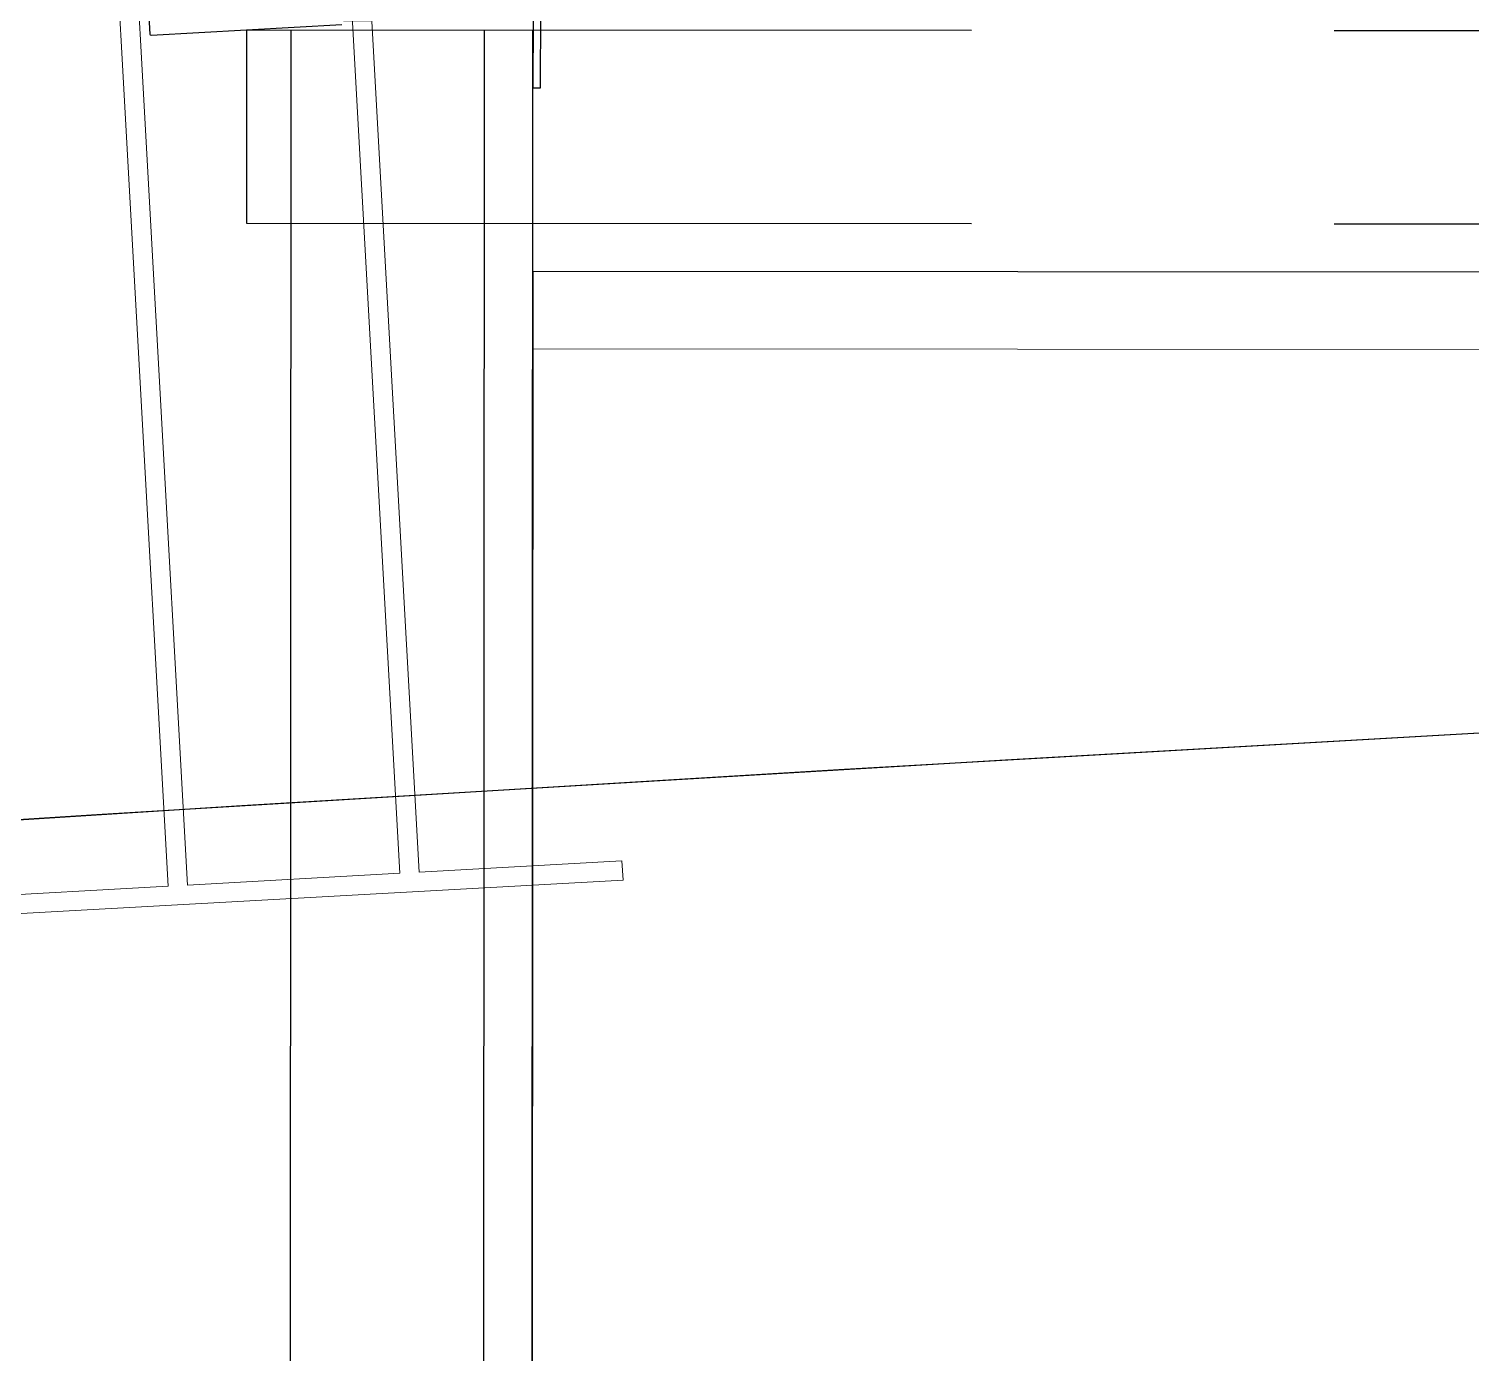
# Model space of a CAD drawing. Header units: millimetres. Extents: x 62878 to 70819, y -67946 to -61850.
# Drawn here: x 65421.25 to 65458.55, y -61911.43 to -61877.18 of the extents above; entities that cross this region are included whole.
import ezdxf

# ---------------------------------------------------------------- set-up
doc = ezdxf.new("R2010")
doc.units = ezdxf.units.MM
doc.linetypes.add('HIDDEN', pattern=[0.375, 0.25, -0.125])
doc.layers.add('alan hesabı1', color=7, linetype='Continuous', plot=False)
for name, color, linetype, lineweight in [('BA DÖŞ.-yeni', 11, 'Continuous', 30), ('Dog_dos_yeni', 63, 'Continuous', 5), ('DOGRAMA', 171, 'Continuous', 0), ('DUV.ALÇ.-yeni', 20, 'Continuous', 25), ('GOR-2', 152, 'Continuous', 20)]:
    doc.layers.add(name, color=color, linetype=linetype, lineweight=lineweight)
doc.layers.add('profil-yeni', color=13, linetype='Continuous')

msp = doc.modelspace()

# ---------------------------------------------------------------- linework, layer by layer
msp.add_lwpolyline([(68896.02066502631, -63031.43519410248), (69030.25944186504, -63071.18378898385), (69185.2789618937, -62547.65255934227), (68892.99857577804, -62461.10726346668, 1.044367817173394), (68063.1984222013, -62298.72991434322, 0.2043746373996395), (63106.96025407397, -62494.78258919505, 0.3539527355379972), (62932.93996584662, -62997.825353625), (63753.18486962488, -65779.59786478638), (64154.95366467919, -67142.15251756221), (65336.72250243354, -66792.62198400985), (65336.69978150922, -66829.11190277508), (65270.53542169294, -66829.0707046726, 0.6267890062731037), (65270.19918370779, -67369.07059999109), (65531.84452784718, -67369.23351688065, 0.9262424964682344), (66130.08755876668, -67369.60602071379), (66391.73290290477, -67369.76893760463, 0.6267427171847498), (66392.06914089088, -66829.76904228561), (66326.14716633759, -66829.72799510749), (66326.16988726193, -66793.2380763422), (67506.155742504, -67144.12829054108), (68467.02457055586, -63899.0863823687), (68625.20366853199, -63946.03714330423), (68896.02440533682, -63031.42256234252)], format="xyb")
at = {"layer": 'alan hesabı1', "linetype": 'ByBlock'}
msp.add_lwpolyline([(64587.94459019032, -62561.57371426318), (64661.74109642011, -62920.70834553785), (64964.99834778903, -62879.57641963963), (64966.67838696864, -62891.96300384813), (65228.68420587114, -62856.42616547293), (65387.23248374033, -62834.92166397399), (65436.53252409239, -62828.23491337731), (65824.65134920453, -62828.4765808115), (65825.23963331265, -61883.68934396582), (65434.28376306166, -61883.45977577388), (65434.20726553968, -62013.73558495725), (65330.5694163978, -62022.73521880354), (65311.39068893244, -61892.52760157421), (64527.55626405394, -62007.98126805366)], dxfattribs=at)
at = {"layer": 'BA DÖŞ.-yeni', "linetype": 'HIDDEN', "ltscale": 150}
msp.add_arc((65815.0392658321, -68607.15258971277), 6697.93692342701, 70.74616030420842, 109.2968468472022, dxfattribs=at)
at = {"layer": 'Dog_dos_yeni'}
for points in [[(65419.64430923355, -61900.14246370704), (65436.61811154171, -61899.1990469352), (65436.59036398958, -61898.69981745558), (65431.34845445325, -61898.99116675276), (65429.71134887859, -61869.5366274534), (65429.21211939891, -61869.56437500549), (65430.84922497364, -61899.01891430486), (65425.35770069744, -61899.32413737811), (65423.72059512281, -61869.86959807876), (65423.22136564312, -61869.89734563084), (65424.85847121782, -61899.35188493021), (65419.61656168148, -61899.64323422739), (65419.64430923355, -61900.14246370704)], [(65419.64430923362, -61900.14246370722), (65436.61811154171, -61899.19904693539), (65436.59036398958, -61898.69981745574), (65431.3484544533, -61898.99116675292), (65429.71134887859, -61869.53662745356), (65429.21211939891, -61869.56437500568), (65430.84922497364, -61899.01891430504), (65425.35770069746, -61899.32413737828), (65423.72059512282, -61869.86959807893), (65423.22136564318, -61869.89734563103), (65424.85847121783, -61899.35188493041), (65419.61656168148, -61899.64323422757), (65419.64430923362, -61900.14246370722)]]:
    msp.add_lwpolyline(points, close=True, dxfattribs=at)
at = {"layer": 'DOGRAMA', "lineweight": -2, "ltscale": 0.5}
msp.add_lwpolyline([(65423.79983989265, -61866.79045529765), (65424.38475829121, -61877.31421272867, 0.4142135623729288), (65424.4163769131, -61877.34250164432), (65429.34876417205, -61877.06835582944, 0.4142135623729288)], format="xyb", dxfattribs=at)
at = {"layer": 'DOGRAMA', "lineweight": -2}
msp.add_lwpolyline([(68355.72808668052, -61957.86010398282, 0.2737364000647933), (68066.90955003549, -62277.7212358757, 0.2092949010110247), (68023.71017518625, -62283.85188166666, 0.1983676314706158), (63201.05260393125, -62451.10786955556)], format="xyb", dxfattribs=at)
at = {"layer": 'DUV.ALÇ.-yeni', "linetype": 'ByBlock'}
for p, q in [((65426.88257054253, -61877.20542873688), (65426.87963455705, -61882.20542787485)), ((65432.95793837841, -62012.58936908962), (65433.0374332646, -61877.20904285503)), ((65434.20726553968, -62013.73558495725), (65434.28741952855, -61877.23280244913))]:
    msp.add_line(p, q, dxfattribs=at)
at = {"layer": 'DUV.ALÇ.-yeni', "linetype": 'HIDDEN', "ltscale": 75}
for p, q in [((65426.88257054253, -61877.20542873688), (66240.41246883164, -61877.68313121442)), ((65426.87963455705, -61882.20542787485), (66240.40953284613, -61882.68313035241))]:
    msp.add_line(p, q, dxfattribs=at)
at = {"layer": 'DUV.ALÇ.-yeni', "ltscale": 5}
msp.add_line((65427.96062973329, -62008.00450561904), (65428.03743412659, -61877.20610686953), dxfattribs=at)
at = {"layer": 'GOR-2', "ltscale": 75}
msp.add_line((65434.28258867683, -61885.4597754291), (66229.66913433585, -61885.92682418079), dxfattribs=at)
at = {"layer": 'profil-yeni', "linetype": 'ByBlock'}
msp.add_lwpolyline([(65434.29060451854, -61876.91065161109), (65434.28537139763, -61878.7078940076), (65434.48537429958, -61878.70670550402), (65434.49102516881, -61876.70845889712), (65429.5830531677, -61876.76648185034), (65429.45613585835, -61874.95960601316), (65429.27659004251, -61874.97040362099), (65429.39676474375, -61876.96870408709), (65434.29060451854, -61876.91065161109)], dxfattribs=at)

doc.saveas('drawing.dxf')
